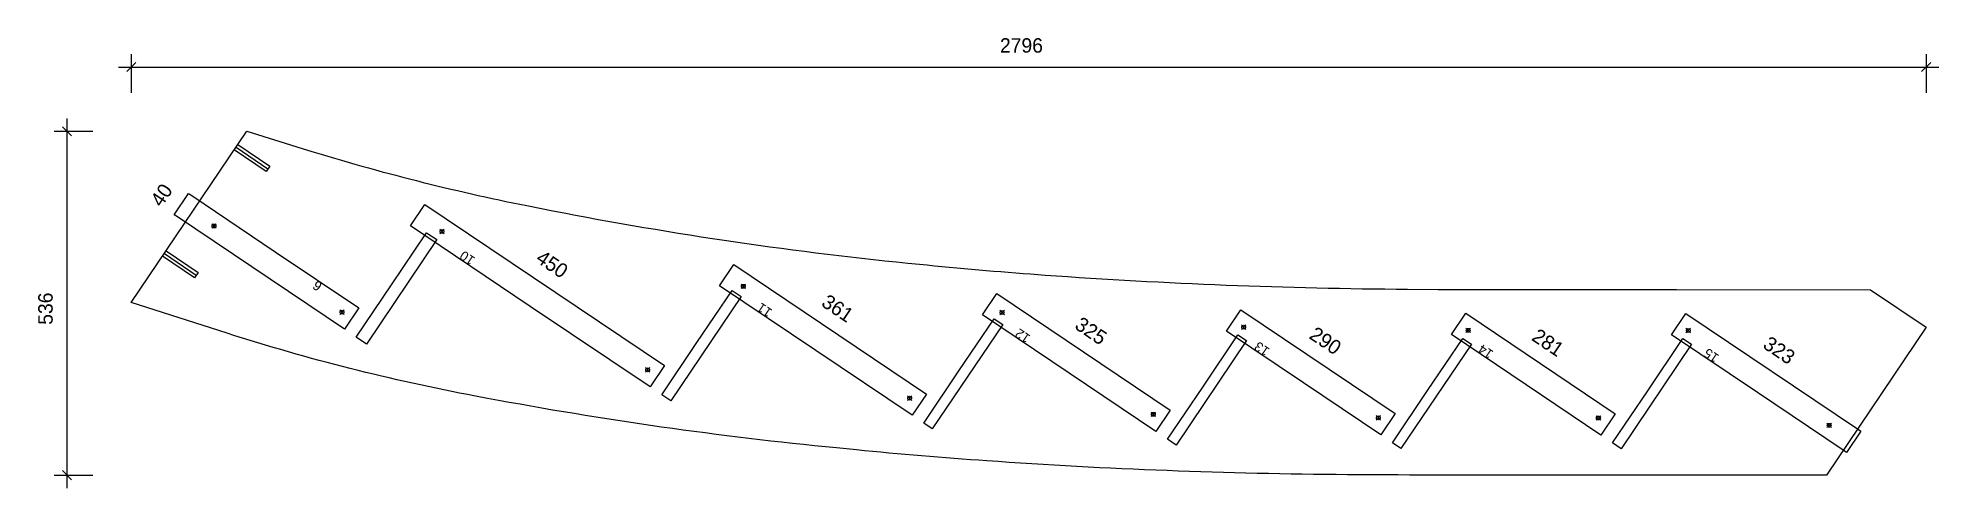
# Model space of a CAD drawing. Header units: millimetres. Extents: x -145 to 2816, y -20 to 682.
import ezdxf
from ezdxf.enums import TextEntityAlignment as Align

# ---------------------------------------------------------------- set-up
doc = ezdxf.new("R2010")
doc.units = ezdxf.units.MM
for name, color, linetype in [('CONTOUR', 7, 'CONTINUOUS'), ('CUT_RISER', 7, 'CONTINUOUS'), ('CUT_STEP', 7, 'CONTINUOUS'), ('CUT_STEPTEXT', 7, 'CONTINUOUS'), ('DIMLINES', 7, 'CONTINUOUS'), ('DIMLINESTEXT', 7, 'CONTINUOUS'), ('DRILLINGSOTHER', 7, 'CONTINUOUS'), ('DRILLINGSSIDE', 7, 'CONTINUOUS')]:
    doc.layers.add(name, color=color, linetype=linetype)

msp = doc.modelspace()

# ---------------------------------------------------------------- linework, layer by layer
at = {"layer": 'CONTOUR', "color": 0, "linetype": '0'}
msp.add_lwpolyline([(179.939, 536.222), (274.506, 506.922, 0.026), (616.058, 420.298), (638.949, 415.746, 0.024), (1210.017, 330.671), (1239.979, 327.681, 0.007), (1423.855, 312.032, 0.016), (1988.092, 289.927), (2036.281, 289.596), (2055.925, 289.499), (2075.569, 289.442), (2095.213, 289.423), (2407.612, 289.423), (2709.348, 289.189), (2796.298, 230.653), (2641.017, 0), (2303.77, 0.258), (1991.415, 0.26), (1973.681, 0.292), (1955.949, 0.354), (1938.216, 0.449), (1894.703, 0.753, -0.016), (1332.808, 22.304, -0.007), (1129.68, 39.368), (1098.557, 42.429, -0.022), (555.031, 119.74), (536.073, 123.302, -0.031), (149.209, 221.207), (0, 268.943), (179.939, 536.222)], format="xyb", dxfattribs=at)
at = {"layer": 'CUT_RISER', "color": 1, "linetype": '1'}
for points in [[(350.322, 215.258), (405.121, 296.656), (459.92, 378.054), (476.014, 367.219), (366.416, 204.424), (350.322, 215.258)], [(826.39, 125.31), (881.189, 206.708), (935.988, 288.106), (949.957, 278.701), (840.359, 115.906), (826.39, 125.31)], [(1234.579, 81.059), (1289.378, 162.457), (1344.177, 243.855), (1357.564, 234.842), (1247.966, 72.047), (1234.579, 81.059)], [(1614.369, 55.927), (1669.168, 137.325), (1723.967, 218.723), (1737.243, 209.785), (1627.645, 46.99), (1614.369, 55.927)], [(1964.856, 50.524), (2019.655, 131.921), (2074.453, 213.319), (2087.726, 204.384), (1978.128, 41.588), (1964.856, 50.524)], [(2307.709, 50.258), (2362.508, 131.656), (2417.307, 213.054), (2430.58, 204.118), (2320.982, 41.323), (2307.709, 50.258)]]:
    msp.add_lwpolyline(points, dxfattribs=at)
at = {"layer": 'CUT_STEP', "color": 1, "linetype": '1'}
for points in [[(94.283, 435.85), (224.347, 348.288), (354.411, 260.726), (332.073, 227.545), (71.945, 402.669), (66.968, 406.019), (89.306, 439.201), (94.283, 435.85)], [(808.14, 137.596), (621.642, 263.152), (435.143, 388.707), (457.482, 421.888), (830.479, 170.778), (808.14, 137.596)], [(1216.329, 93.346), (1066.426, 194.264), (916.522, 295.183), (938.86, 328.364), (1238.668, 126.527), (1216.329, 93.346)], [(1596.12, 68.214), (1461.143, 159.083), (1326.166, 249.953), (1348.504, 283.134), (1618.458, 101.395), (1596.12, 68.214)], [(1946.606, 62.81), (1826.42, 143.721), (1706.235, 224.633), (1728.573, 257.814), (1968.944, 95.991), (1946.606, 62.81)], [(2289.46, 62.544), (2173.095, 140.884), (2056.73, 219.224), (2079.068, 252.405), (2311.798, 95.725), (2289.46, 62.544)], [(2667.154, 38.823), (2533.369, 128.891), (2399.583, 218.958), (2421.922, 252.14), (2689.492, 72.005), (2694.47, 68.654), (2672.131, 35.473), (2667.154, 38.823)]]:
    msp.add_lwpolyline(points, dxfattribs=at)
at = {"layer": 'DIMLINES', "color": 0}
for p, q in [((0, 656.222), (0, 596.222)), ((2796.298, 656.222), (2796.298, 596.222)), ((-20, 636.222), (2816.298, 636.222)), ((7.071, 643.293), (-7.071, 629.151)), ((2803.369, 643.293), (2789.227, 629.151)), ((-120, 536.222), (-60, 536.222)), ((-107.071, 543.293), (-92.929, 529.151)), ((-100, -20), (-100, 556.222)), ((-120, 0), (-60, 0)), ((-107.071, 7.071), (-92.929, -7.071))]:
    msp.add_line(p, q, dxfattribs=at)
at = {"layer": 'DRILLINGSOTHER', "color": 3}
for p, q in [((132.274, 392.079), (125.203, 385.008)), ((125.204, 392.079), (132.273, 385.008)), ((487.535, 383.461), (480.464, 376.39)), ((480.465, 383.461), (487.534, 376.39)), ((957.05, 297.924), (949.979, 290.853)), ((949.98, 297.924), (957.049, 290.853)), ((331.846, 257.723), (324.775, 250.652)), ((324.776, 257.723), (331.845, 250.652)), ((1360.178, 257.081), (1353.107, 250.01)), ((1353.108, 257.081), (1360.177, 250.01)), ((1736.617, 234.205), (1729.546, 227.134)), ((1729.547, 234.205), (1736.616, 227.134)), ((2086.366, 229.298), (2079.295, 222.227)), ((2079.296, 229.298), (2086.365, 222.227)), ((2429.22, 229.032), (2422.149, 221.961)), ((2422.15, 229.032), (2429.219, 221.961)), ((807.913, 167.775), (800.842, 160.704)), ((800.843, 167.775), (807.912, 160.704)), ((1216.102, 123.524), (1209.031, 116.453)), ((1209.032, 123.524), (1216.101, 116.453)), ((1595.893, 98.392), (1588.822, 91.321)), ((1588.823, 98.392), (1595.892, 91.321)), ((1946.379, 92.988), (1939.308, 85.917)), ((1939.309, 92.988), (1946.378, 85.917)), ((2289.233, 92.723), (2282.162, 85.652)), ((2282.163, 92.723), (2289.232, 85.652)), ((2648.677, 81.288), (2641.606, 74.217)), ((2641.607, 81.288), (2648.676, 74.217))]:
    msp.add_line(p, q, dxfattribs=at)
for centre in [(128.738, 388.544), (483.999, 379.926), (953.515, 294.389), (328.31, 254.187), (1356.643, 253.545), (1733.081, 230.67), (2082.83, 225.762), (2425.684, 225.497), (804.378, 164.239), (1212.567, 119.989), (1592.357, 94.856), (1942.844, 89.453), (2285.697, 89.187), (2645.142, 77.752)]:
    msp.add_circle(centre, 3, dxfattribs=at)
at = {"layer": 'DRILLINGSSIDE', "color": 3}
for p, q in [((163.185, 511.336), (212.957, 477.828)), ((51.493, 345.43), (101.265, 311.922))]:
    msp.add_line(p, q, dxfattribs=at)
at = {"layer": 'DRILLINGSSIDE', "color": 3, "linetype": '3'}
for points in [[(165.977, 515.483), (215.749, 481.976), (210.165, 473.681), (160.393, 507.188)], [(54.285, 349.577), (104.057, 316.07), (98.472, 307.774), (48.701, 341.282)]]:
    msp.add_lwpolyline(points, dxfattribs=at)

# ---------------------------------------------------------------- texts
at = {"layer": 'CUT_STEPTEXT'}
for s, rotation, p in [('10', 146, (528.392, 325.929)), ('9', 326, (289.379, 304.507)), ('11', 146, (991.474, 244.724)), ('12', 146, (1393.654, 204.518)), ('13', 146, (1766.328, 184.177)), ('14', 146, (2114.912, 180.054)), ('15', 146, (2466.476, 173.925))]:
    msp.add_text(s, height=15, rotation=rotation, dxfattribs=at).set_placement(p, align=Align.TOP_LEFT)
at = {"layer": 'DIMLINESTEXT'}
msp.add_text('2796', height=22.5, dxfattribs=at).set_placement((1353.346, 681.222), align=Align.TOP_LEFT)
for s, rotation, p in [('40', 56, (28.298, 429.158)), ('450', 326, (641.237, 352.427)), ('536', 90, (-145, 234.508)), ('361', 326, (1086.02, 283.54)), ('325', 326, (1480.737, 248.359)), ('290', 326, (1846.015, 232.997)), ('281', 326, (2192.69, 230.16)), ('323', 326, (2552.964, 218.167))]:
    msp.add_text(s, height=22.5, rotation=rotation, dxfattribs=at).set_placement(p, align=Align.TOP_LEFT)

doc.saveas('drawing.dxf')
